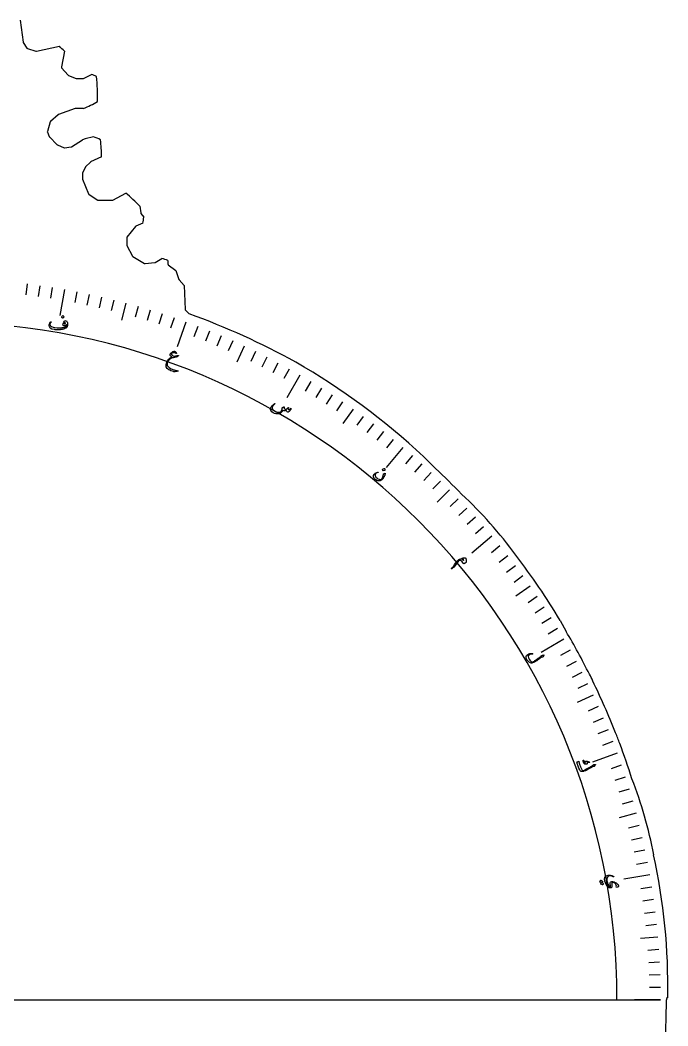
# Model space of a CAD drawing. Header units: millimetres. Extents: x -125 to 125, y -125 to 170.
# Drawn here: x 13.9 to 125.2, y -4.5 to 168.4 of the extents above; entities that cross this region are included whole.
import ezdxf

# ---------------------------------------------------------------- set-up
doc = ezdxf.new("R2010")
doc.units = ezdxf.units.MM
for name, color, linetype in [('CUT_OUTER', 1, 'Continuous'), ('ENGRAVE', 7, 'Continuous'), ('ENGRAVE_FINE', 8, 'Continuous'), ('TEXT', 5, 'Continuous')]:
    doc.layers.add(name, color=color, linetype=linetype)

msp = doc.modelspace()

# ---------------------------------------------------------------- linework, layer by layer
at = {"layer": 'CUT_OUTER'}
for points in [[(13.9, 168.44), (13.9, 168.44), (14.41, 164.67)], [(14.44, 164.61), (15.08, 163.64)], [(15.16, 163.58), (16.62, 163.09)], [(16.7, 163.09), (20.64, 163.95), (20.64, 163.95)], [(21.5, 163.08), (21.5, 163.08), (21, 160.39)], [(21.03, 160.26), (22.17, 158.96)], [(24.82, 158.43), (26.17, 159.1), (26.17, 159.1)], [(22.23, 158.92), (23.55, 158.42)], [(23.61, 158.41), (24.75, 158.41)], [(20.44, 152.17), (19.12, 151.01)], [(23.38, 153.22), (20.49, 152.2)], [(24.79, 153.23), (24.79, 153.23), (23.43, 153.23)], [(19.07, 150.94), (18.58, 149.3)], [(18.58, 149.2), (18.9, 148.42)], [(18.93, 148.37), (20.27, 147.02)], [(20.32, 146.99), (21.46, 146.5)], [(22.74, 146.68), (24.61, 147.87), (24.62, 147.87)], [(21.55, 146.49), (22.68, 146.65)], [(25.98, 144.05), (25.15, 143.22)], [(27.9, 144.93), (27.9, 144.93), (26.02, 144.08)], [(24.62, 142.13), (24.62, 141.16)], [(25.12, 143.18), (24.63, 142.2)], [(24.63, 141.1), (25.64, 138.58)], [(25.69, 138.51), (27.17, 137.52)], [(29.84, 137.51), (32.05, 138.7), (32.05, 138.71)], [(27.25, 137.5), (29.76, 137.5)], [(34.47, 136.46), (34.47, 136.46), (34.64, 135.29)], [(34.67, 135.22), (35.16, 134.56), (35.16, 134.56)], [(34.99, 133.52), (34.99, 133.52), (33.81, 133.02)], [(33.76, 132.97), (32.26, 131.14)], [(32.22, 131.05), (32.22, 129.75)], [(32.24, 129.68), (33.24, 127.85)], [(33.3, 127.79), (35.29, 126.63)], [(35.38, 126.61), (37.03, 126.77)], [(37.09, 126.79), (38.27, 127.47), (38.27, 127.47)], [(39.31, 127.12), (39.31, 127.12), (39.31, 126.51)], [(39.37, 126.39), (40.69, 125.4), (40.69, 125.39), (40.69, 125.39), (41.2, 123.87)], [(41.23, 123.82), (42.07, 122.8), (42.08, 122.8), (42.08, 122.8), (42.25, 118.71)], [(42.29, 118.61), (42.92, 117.98)], [(83.22, 93.41), (85.3, 91.37)], [(106.73, 65.23), (107.75, 63.36)], [(125.23, 0.4), (125.23, 0.4), (125, 0.25), (125, 0)]]:
    msp.add_lwpolyline(points, dxfattribs=at)
for centre, radius, start, end in [((14.56, 164.69), 0.15, 187.766, 213.6741), ((15.2, 163.73), 0.15, 213.6741, 251.5651), ((16.67, 163.24), 0.15, 251.5651, 282.273), ((12.46, 154.91), 12.19, 42.0852, 47.8329), ((21.15, 160.36), 0.15, 169.3741, 221.1676), ((22.94, 149.74), 9.9, 65.5611, 70.9495), ((22.28, 159.06), 0.15, 221.1676, 249.4496), ((23.61, 158.56), 0.15, 249.4496, 270), ((24.75, 158.56), 0.15, 270, 296.5651), ((-17.85, 154.8), 45.06, 359.5344, 5.0363), ((13.37, 179.1), 28.28, 293.8235, 299.3069), ((20.54, 152.06), 0.15, 109.4375, 131.1933), ((23.43, 153.08), 0.15, 90, 109.4375), ((19.22, 150.9), 0.15, 131.1933, 163.297), ((18.72, 149.26), 0.15, 163.297, 201.8443), ((19.04, 148.47), 0.15, 201.8443, 224.9741), ((20.38, 147.13), 0.15, 224.9741, 246.7943), ((30.74, 129.17), 19.67, 102.3912, 108.1328), ((21.73, 135.56), 13.69, 64.0379, 69.5493), ((-1.32, 144.69), 29.22, 0.4724, 6.2463), ((21.52, 146.64), 0.15, 246.7943, 278.1715), ((22.66, 146.8), 0.15, 278.1715, 302.4566), ((26.09, 143.94), 0.15, 114.4638, 135), ((24.77, 142.13), 0.15, 153.4349, 180), ((25.26, 143.11), 0.15, 135, 153.4349), ((24.77, 141.16), 0.15, 180, 201.8109), ((25.78, 138.63), 0.15, 201.8109, 236.2887), ((9.79, 112.31), 34.53, 44.3757, 49.8571), ((27.25, 137.65), 0.15, 236.2887, 270), ((29.76, 137.65), 0.15, 270, 298.297), ((34.79, 135.31), 0.15, 188.1135, 216.8865), ((24.86, 135.74), 10.37, 347.6549, 353.4657), ((33.87, 132.88), 0.15, 113.2057, 140.6983), ((32.37, 131.05), 0.15, 140.6983, 180), ((32.37, 129.75), 0.15, 180, 208.621), ((33.37, 127.92), 0.15, 208.621, 239.7371), ((35.37, 126.76), 0.15, 239.7371, 275.6983), ((37.02, 126.92), 0.15, 275.6983, 299.713), ((35.11, 116.24), 11.67, 68.9028, 74.268), ((39.46, 126.51), 0.15, 180, 233.1715), ((41.35, 123.91), 0.15, 198.4349, 219.7784), ((42.4, 118.72), 0.15, 182.3809, 225.0518), ((43.02, 118.09), 0.15, 225.0518, 248.9636), ((-2.08, -5.84), 131.73, 61.2566, 70.0021), ((2.51, 7.32), 118.01, 46.8465, 60.1375), ((1.23, 1.25), 123.24, 44.0581, 46.9908), ((39.6, 32.9), 73.76, 36.1974, 47.1172), ((2.03, 2.55), 122.03, 30.9074, 37.2811), ((0.81, 0.44), 124.08, 26.5993, 30.4718), ((104.97, 51.91), 7.93, 21.6088, 31.0614), ((0.3, 0.14), 124.67, 21.5528, 26.0173), ((105.14, 40.59), 12.33, 16.5218, 25.7022), ((1.39, 0.48), 123.53, 17.6919, 20.6735), ((48.41, 10.77), 75.74, 10.791, 21.0931), ((19.55, 2.38), 105.69, 358.9287, 12.3296), ((0, 0), 125, 180, 0)]:
    msp.add_arc(centre, radius, start, end, dxfattribs=at)
at = {"layer": 'ENGRAVE'}
for points in [[(21.53, 122.12), (20.75, 117.68)], [(32.09, 119.77), (31.32, 116.88)], [(42.41, 116.52), (40.87, 112.29)], [(52.4, 112.38), (51.14, 109.66)], [(62, 107.39), (59.75, 103.49)], [(71.12, 101.57), (69.4, 99.12)], [(79.71, 94.99), (76.81, 91.54)], [(87.68, 87.68), (85.56, 85.56)], [(94.99, 79.71), (91.54, 76.81)], [(101.57, 71.12), (99.12, 69.4)], [(107.39, 62), (103.49, 59.75)], [(112.38, 52.4), (109.66, 51.14)], [(116.52, 42.41), (112.29, 40.87)], [(119.77, 32.09), (116.88, 31.32)], [(122.12, 21.53), (117.68, 20.75)], [(123.53, 10.81), (120.54, 10.55)], [(-124, 0), (124, 0)], [(124, 0), (119.5, 0)]]:
    msp.add_lwpolyline(points, dxfattribs=at)
msp.add_arc((0, 0), 116.5, 0, 180, dxfattribs=at)
at = {"layer": 'ENGRAVE_FINE'}
for points in [[(15.11, 123.08), (14.88, 121.21)], [(17.26, 122.79), (17, 120.94)], [(19.4, 122.47), (19.1, 120.62)], [(23.66, 121.72), (23.3, 119.88)], [(25.78, 121.29), (25.39, 119.46)], [(27.89, 120.82), (27.47, 118.99)], [(30, 120.32), (29.54, 118.5)], [(34.18, 119.2), (33.66, 117.39)], [(36.25, 118.58), (35.71, 116.79)], [(38.32, 117.93), (37.74, 116.15)], [(40.37, 117.24), (39.76, 115.47)], [(44.44, 115.76), (43.77, 114.01)], [(46.45, 114.97), (45.75, 113.23)], [(48.45, 114.14), (47.72, 112.42)], [(50.44, 113.28), (49.67, 111.57)], [(54.36, 111.45), (53.54, 109.77)], [(56.29, 110.48), (55.44, 108.81)], [(58.21, 109.49), (57.33, 107.83)], [(60.12, 108.45), (59.21, 106.81)], [(63.86, 106.29), (62.9, 104.68)], [(65.71, 105.16), (64.72, 103.57)], [(67.54, 104), (66.51, 102.42)], [(69.34, 102.8), (68.29, 101.25)], [(72.89, 100.32), (71.78, 98.8)], [(74.63, 99.03), (73.5, 97.53)], [(76.34, 97.71), (75.19, 96.24)], [(78.04, 96.37), (76.86, 94.91)], [(81.35, 93.58), (80.12, 92.17)], [(82.97, 92.15), (81.72, 90.76)], [(84.57, 90.69), (83.29, 89.32)], [(86.14, 89.2), (84.84, 87.85)], [(89.2, 86.14), (87.85, 84.84)], [(90.69, 84.57), (89.32, 83.29)], [(92.15, 82.97), (90.76, 81.72)], [(93.58, 81.35), (92.17, 80.12)], [(96.37, 78.04), (94.91, 76.86)], [(97.71, 76.34), (96.24, 75.19)], [(99.03, 74.63), (97.53, 73.5)], [(100.32, 72.89), (98.8, 71.78)], [(102.8, 69.34), (101.25, 68.29)], [(104, 67.54), (102.42, 66.51)], [(105.16, 65.71), (103.57, 64.72)], [(106.29, 63.86), (104.68, 62.9)], [(108.45, 60.12), (106.81, 59.21)], [(109.49, 58.21), (107.83, 57.33)], [(110.48, 56.29), (108.81, 55.44)], [(111.45, 54.36), (109.77, 53.54)], [(113.28, 50.44), (111.57, 49.67)], [(114.14, 48.45), (112.42, 47.72)], [(114.97, 46.45), (113.23, 45.75)], [(115.76, 44.44), (114.01, 43.77)], [(117.24, 40.37), (115.47, 39.76)], [(117.93, 38.32), (116.15, 37.74)], [(118.58, 36.25), (116.79, 35.71)], [(119.2, 34.18), (117.39, 33.66)], [(120.32, 30), (118.5, 29.54)], [(120.82, 27.89), (118.99, 27.47)], [(121.29, 25.78), (119.46, 25.39)], [(121.72, 23.66), (119.88, 23.3)], [(122.47, 19.4), (120.62, 19.1)], [(122.79, 17.26), (120.94, 17)], [(123.08, 15.11), (121.21, 14.88)], [(123.32, 12.96), (121.46, 12.77)], [(123.7, 8.65), (121.83, 8.52)], [(123.83, 6.49), (121.96, 6.39)], [(123.92, 4.33), (122.05, 4.26)], [(123.98, 2.16), (122.11, 2.13)]]:
    msp.add_lwpolyline(points, dxfattribs=at)
at = {"layer": 'TEXT'}
for points in [[(21.22, 117.66), (21.23, 117.66), (21.24, 117.66), (21.24, 117.66), (21.25, 117.66), (21.32, 117.62), (21.38, 117.57), (21.43, 117.52), (21.48, 117.46), (21.49, 117.45), (21.49, 117.45), (21.49, 117.44), (21.48, 117.43), (21.26, 117.19), (21.26, 117.19), (21.25, 117.19), (21.24, 117.19), (21.23, 117.2), (21.22, 117.21), (21.2, 117.22), (21.19, 117.24), (21.16, 117.27), (21.13, 117.29), (21.09, 117.33), (21.05, 117.36), (21, 117.41), (21, 117.41), (20.99, 117.42), (20.99, 117.42), (21, 117.43)], [(21.72, 116.78), (21.8, 116.77), (21.86, 116.73), (21.92, 116.65), (21.98, 116.55), (22.02, 116.42), (22.04, 116.26), (22.04, 116.09), (22.02, 115.9), (22.01, 115.83), (21.99, 115.76), (21.97, 115.71), (21.94, 115.66), (21.86, 115.56), (21.74, 115.48), (21.6, 115.4), (21.42, 115.34), (21.33, 115.31), (21.23, 115.29), (21.13, 115.26), (21.02, 115.25), (20.92, 115.23), (20.81, 115.22), (20.69, 115.21), (20.58, 115.2), (20.46, 115.2), (20.35, 115.2), (20.24, 115.2), (20.14, 115.2), (20.03, 115.21), (19.93, 115.22), (19.84, 115.23), (19.74, 115.24), (19.35, 115.34), (19.07, 115.5), (18.92, 115.7), (18.87, 115.96), (18.88, 116.02), (18.9, 116.09), (18.92, 116.16), (18.94, 116.24), (18.98, 116.33), (19.03, 116.41), (19.09, 116.49), (19.16, 116.56), (19.16, 116.57), (19.18, 116.57), (19.19, 116.57), (19.2, 116.57), (19.21, 116.57), (19.22, 116.56), (19.22, 116.56), (19.23, 116.54), (19.23, 116.53), (19.22, 116.52), (19.22, 116.51), (19.21, 116.5), (19.08, 116.33), (19.03, 116.17), (19.04, 116.03), (19.11, 115.91), (19.31, 115.76), (19.56, 115.65), (19.88, 115.58), (20.26, 115.54), (20.43, 115.53), (20.6, 115.53), (20.77, 115.54), (20.94, 115.56), (21.12, 115.59), (21.29, 115.62), (21.47, 115.66), (21.65, 115.71), (21.75, 115.74), (21.82, 115.79), (21.88, 115.84), (21.92, 115.89), (21.91, 115.94), (21.9, 115.98), (21.88, 116.02), (21.85, 116.06), (21.85, 116.06), (21.84, 116.06), (21.83, 116.06), (21.83, 116.05), (21.76, 115.97), (21.69, 115.92), (21.62, 115.89), (21.54, 115.89), (21.41, 115.91), (21.32, 115.96), (21.27, 116.05), (21.25, 116.18), (21.27, 116.28), (21.33, 116.4), (21.42, 116.53), (21.55, 116.69), (21.59, 116.72), (21.64, 116.75), (21.68, 116.77), (21.72, 116.78)], [(21.67, 116.27), (21.69, 116.28), (21.69, 116.29), (21.69, 116.31), (21.68, 116.33), (21.62, 116.38), (21.57, 116.4), (21.52, 116.39), (21.47, 116.35), (21.46, 116.33), (21.46, 116.32), (21.46, 116.31), (21.47, 116.3), (21.51, 116.25), (21.56, 116.24), (21.61, 116.24), (21.67, 116.27)], [(40.39, 111.53), (40.45, 111.52), (40.5, 111.5), (40.56, 111.46), (40.62, 111.41), (40.65, 111.37), (40.67, 111.34), (40.69, 111.31), (40.71, 111.28), (40.73, 111.25), (40.74, 111.22), (40.75, 111.19), (40.76, 111.17), (40.76, 111.14), (40.75, 111.13), (40.73, 111.13), (40.7, 111.15), (40.5, 111.24), (40.29, 111.26), (40.08, 111.22), (39.86, 111.12), (39.85, 111.11), (39.85, 111.1), (39.85, 111.09), (39.86, 111.07), (39.95, 110.93), (40.06, 110.82), (40.2, 110.74), (40.35, 110.68), (40.38, 110.68), (40.42, 110.68), (40.47, 110.68), (40.54, 110.69), (40.65, 110.72), (40.76, 110.74), (40.85, 110.75), (40.92, 110.77), (40.98, 110.78), (41.03, 110.79), (41.07, 110.8), (41.09, 110.8), (41.12, 110.8), (41.13, 110.79), (41.12, 110.76), (41.1, 110.73), (41.02, 110.65), (40.97, 110.59), (40.92, 110.55), (40.89, 110.54), (40.81, 110.53), (40.72, 110.52), (40.62, 110.5), (40.52, 110.48), (40.42, 110.46), (40.31, 110.43), (40.19, 110.4), (40.06, 110.37), (39.8, 110.26), (39.58, 110.11), (39.39, 109.91), (39.24, 109.67), (39.19, 109.52), (39.16, 109.38), (39.17, 109.24), (39.2, 109.09), (39.32, 108.88), (39.56, 108.67), (39.89, 108.49), (40.32, 108.32), (40.39, 108.3), (40.47, 108.28), (40.55, 108.26), (40.64, 108.23), (40.73, 108.21), (40.83, 108.19), (40.93, 108.17), (41.04, 108.15), (41.06, 108.14), (41.07, 108.14), (41.08, 108.13), (41.08, 108.12), (41.05, 108.09), (40.97, 108.07), (40.82, 108.04), (40.62, 108.01), (40.51, 108), (40.4, 108), (40.32, 108), (40.25, 108.02), (40.01, 108.09), (39.8, 108.16), (39.61, 108.24), (39.45, 108.33), (39.18, 108.57), (39.02, 108.85), (38.99, 109.16), (39.07, 109.52), (39.24, 109.86), (39.44, 110.15), (39.68, 110.37), (39.95, 110.53), (39.85, 110.63), (39.77, 110.72), (39.71, 110.81), (39.68, 110.88), (39.67, 110.91), (39.67, 110.94), (39.68, 110.97), (39.69, 111), (39.73, 111.08), (39.77, 111.15), (39.82, 111.21), (39.88, 111.26), (40.01, 111.37), (40.14, 111.45), (40.26, 111.5), (40.39, 111.53)], [(60.38, 101.69), (60.4, 101.7), (60.41, 101.71), (60.42, 101.71), (60.43, 101.7), (60.45, 101.69), (60.45, 101.68), (60.46, 101.67), (60.46, 101.65), (60.45, 101.6), (60.44, 101.55), (60.41, 101.49), (60.37, 101.42), (60.3, 101.31), (60.22, 101.22), (60.13, 101.14), (60.02, 101.08), (59.99, 101.06), (59.97, 101.06), (59.94, 101.06), (59.91, 101.06), (59.83, 101.1), (59.76, 101.16), (59.69, 101.25), (59.63, 101.35), (59.48, 101.29), (59.35, 101.27), (59.22, 101.3), (59.1, 101.37), (59.05, 101.31), (59.01, 101.25), (58.97, 101.19), (58.92, 101.14), (58.88, 101.09), (58.84, 101.04), (58.79, 101), (58.75, 100.96), (58.65, 100.89), (58.55, 100.83), (58.44, 100.79), (58.33, 100.76), (58.07, 100.75), (57.83, 100.77), (57.6, 100.84), (57.38, 100.95), (57.16, 101.11), (57.02, 101.31), (56.96, 101.53), (56.98, 101.77), (57.01, 101.85), (57.05, 101.93), (57.11, 102.02), (57.19, 102.12), (57.29, 102.22), (57.4, 102.32), (57.52, 102.41), (57.66, 102.51), (57.67, 102.51), (57.68, 102.52), (57.69, 102.52), (57.7, 102.51), (57.71, 102.51), (57.72, 102.5), (57.72, 102.49), (57.72, 102.48), (57.72, 102.47), (57.72, 102.46), (57.71, 102.46), (57.7, 102.45), (57.52, 102.32), (57.38, 102.21), (57.3, 102.11), (57.26, 102.02), (57.23, 101.8), (57.28, 101.59), (57.41, 101.42), (57.6, 101.26), (57.92, 101.11), (58.21, 101.04), (58.5, 101.05), (58.77, 101.15), (58.84, 101.28), (58.9, 101.42), (58.94, 101.59), (58.97, 101.77), (58.97, 101.79), (58.97, 101.8), (58.98, 101.82), (58.99, 101.82), (59.02, 101.85), (59.06, 101.87), (59.09, 101.9), (59.12, 101.92), (59.15, 101.93), (59.18, 101.95), (59.2, 101.96), (59.22, 101.97), (59.23, 101.98), (59.24, 101.98), (59.25, 101.97), (59.25, 101.96), (59.25, 101.95), (59.26, 101.94), (59.26, 101.93), (59.26, 101.91), (59.26, 101.89), (59.26, 101.87), (59.26, 101.85), (59.26, 101.82), (59.27, 101.76), (59.27, 101.72), (59.28, 101.7), (59.28, 101.68), (59.36, 101.63), (59.45, 101.59), (59.55, 101.58), (59.67, 101.59), (59.72, 101.61), (59.78, 101.65), (59.86, 101.72), (59.95, 101.81), (59.96, 101.82), (59.97, 101.82), (59.98, 101.82), (60, 101.82), (60.01, 101.82), (60.02, 101.82), (60.02, 101.81), (60.03, 101.8), (60.03, 101.78), (60.01, 101.74), (59.98, 101.68), (59.93, 101.62), (59.97, 101.54), (60.02, 101.48), (60.08, 101.42), (60.16, 101.38), (60.17, 101.4), (60.18, 101.42), (60.19, 101.44), (60.18, 101.45), (60.18, 101.47), (60.18, 101.48), (60.19, 101.49), (60.19, 101.5)], [(76.67, 90.51), (76.66, 90.44), (76.64, 90.37), (76.62, 90.31), (76.59, 90.23), (76.57, 90.16), (76.54, 90.09), (76.5, 90.01), (76.46, 89.93), (76.42, 89.86), (76.38, 89.79), (76.33, 89.72), (76.29, 89.65), (76.23, 89.59), (76.18, 89.53), (76.12, 89.48), (76.06, 89.42), (76, 89.37), (75.93, 89.33), (75.86, 89.29), (75.79, 89.26), (75.6, 89.23), (75.4, 89.25), (75.2, 89.32), (74.98, 89.45), (74.85, 89.55), (74.74, 89.67), (74.68, 89.79), (74.64, 89.92), (74.64, 90.06), (74.67, 90.18), (74.74, 90.31), (74.83, 90.43), (74.95, 90.54), (75.08, 90.63), (75.23, 90.7), (75.39, 90.76), (75.41, 90.76), (75.43, 90.76), (75.44, 90.75), (75.44, 90.74), (75.45, 90.72), (75.44, 90.71), (75.42, 90.7), (75.4, 90.69), (75.21, 90.6), (75.07, 90.51), (74.98, 90.4), (74.94, 90.27), (74.94, 90.14), (74.98, 90), (75.07, 89.87), (75.21, 89.74), (75.4, 89.61), (75.59, 89.53), (75.79, 89.49), (75.99, 89.49), (76, 89.49), (76.01, 89.5), (76.01, 89.5), (76.02, 89.51), (76.08, 89.58), (76.13, 89.68), (76.18, 89.79), (76.23, 89.92), (76.26, 89.99), (76.28, 90.06), (76.3, 90.12), (76.31, 90.18), (76.33, 90.23), (76.34, 90.28), (76.35, 90.32), (76.35, 90.36), (76.35, 90.38), (76.36, 90.4), (76.37, 90.41), (76.38, 90.42), (76.64, 90.55), (76.66, 90.56), (76.67, 90.55), (76.67, 90.54), (76.67, 90.51)], [(76.5, 91.36), (76.51, 91.36), (76.52, 91.36), (76.52, 91.36), (76.53, 91.35), (76.57, 91.28), (76.6, 91.21), (76.62, 91.14), (76.63, 91.06), (76.63, 91.06), (76.63, 91.05), (76.62, 91.04), (76.62, 91.04), (76.31, 90.94), (76.3, 90.94), (76.29, 90.94), (76.29, 90.95), (76.28, 90.97), (76.28, 90.98), (76.27, 91), (76.27, 91.02), (76.26, 91.05), (76.24, 91.09), (76.23, 91.14), (76.21, 91.19), (76.19, 91.25), (76.19, 91.26), (76.19, 91.27), (76.19, 91.27), (76.2, 91.27)], [(89.65, 75.81), (89.71, 75.84), (89.76, 75.86), (89.81, 75.89), (89.86, 75.92), (89.92, 75.94), (89.97, 75.96), (90.03, 75.98), (90.08, 76), (90.19, 76.02), (90.28, 76.02), (90.36, 76.01), (90.42, 75.99), (90.5, 75.93), (90.54, 75.84), (90.57, 75.73), (90.58, 75.58), (90.58, 75.54), (90.58, 75.5), (90.58, 75.45), (90.57, 75.41), (90.57, 75.37), (90.56, 75.33), (90.55, 75.28), (90.54, 75.24), (90.54, 75.22), (90.53, 75.2), (90.52, 75.18), (90.5, 75.17), (90.44, 75.13), (90.38, 75.1), (90.33, 75.07), (90.29, 75.04), (90.25, 75.02), (90.22, 75.01), (90.2, 75), (90.18, 74.99), (90.16, 74.99), (90.15, 74.99), (90.13, 75.01), (90.12, 75.02), (89.97, 75.26), (89.8, 75.43), (89.6, 75.54), (89.38, 75.57), (89.36, 75.57), (89.34, 75.56), (89.32, 75.55), (89.31, 75.54), (89.16, 75.33), (89.01, 75.12), (88.84, 74.91), (88.67, 74.69), (88.43, 74.4), (88.24, 74.21), (88.11, 74.12), (88.03, 74.11), (88.02, 74.13), (88.03, 74.15), (88.04, 74.18), (88.07, 74.22), (88.13, 74.28), (88.2, 74.35), (88.26, 74.42), (88.33, 74.5), (88.39, 74.58), (88.46, 74.67), (88.52, 74.76), (88.59, 74.85), (88.82, 75.17), (89.01, 75.41), (89.16, 75.57), (89.27, 75.67), (89.33, 75.7), (89.38, 75.73), (89.43, 75.75), (89.48, 75.77), (89.53, 75.79), (89.58, 75.8), (89.62, 75.8), (89.65, 75.81)], [(89.88, 75.75), (89.91, 75.73), (89.94, 75.71), (89.98, 75.69), (90.01, 75.67), (90.04, 75.64), (90.08, 75.62), (90.11, 75.59), (90.14, 75.56), (90.14, 75.64), (90.13, 75.7), (90.11, 75.74), (90.08, 75.77), (90.04, 75.79), (89.99, 75.79), (89.94, 75.78), (89.88, 75.75)], [(103.92, 59.31), (103.93, 59.31), (103.94, 59.3), (103.95, 59.3), (103.96, 59.29), (103.96, 59.28), (103.96, 59.27), (103.96, 59.25), (103.95, 59.24), (103.89, 59.17), (103.85, 59.1), (103.81, 59.04), (103.79, 58.98), (103.78, 58.96), (103.77, 58.95), (103.74, 58.94), (103.71, 58.94), (103.7, 58.94), (103.68, 58.94), (103.67, 58.94), (103.66, 58.94), (103.64, 58.94), (103.63, 58.95), (103.62, 58.95), (103.61, 58.95), (103.6, 58.95), (103.58, 58.95), (103.56, 58.94), (103.54, 58.93), (103.49, 58.9), (103.43, 58.86), (103.37, 58.81), (103.3, 58.77), (103.23, 58.72), (103.16, 58.66), (103.08, 58.61), (103, 58.54), (102.92, 58.48), (102.84, 58.42), (102.77, 58.37), (102.7, 58.32), (102.63, 58.28), (102.57, 58.23), (102.52, 58.2), (102.47, 58.16), (102.31, 58.07), (102.16, 58), (102, 57.95), (101.84, 57.92), (101.74, 57.92), (101.63, 57.95), (101.51, 58.01), (101.38, 58.09), (101.26, 58.19), (101.15, 58.29), (101.07, 58.4), (101, 58.5), (100.88, 58.78), (100.87, 59.03), (100.97, 59.24), (101.17, 59.41), (101.35, 59.5), (101.54, 59.55), (101.75, 59.57), (101.97, 59.55), (101.98, 59.55), (101.99, 59.55), (102, 59.54), (102, 59.53), (102.01, 59.52), (102.01, 59.51), (102, 59.5), (102, 59.49), (101.99, 59.48), (101.98, 59.48), (101.96, 59.47), (101.95, 59.47), (101.77, 59.46), (101.62, 59.44), (101.51, 59.41), (101.43, 59.37), (101.29, 59.22), (101.24, 59.04), (101.27, 58.83), (101.39, 58.59), (101.54, 58.39), (101.69, 58.24), (101.86, 58.14), (102.04, 58.09), (102.1, 58.12), (102.16, 58.16), (102.23, 58.21), (102.31, 58.27), (102.39, 58.33), (102.49, 58.4), (102.59, 58.48), (102.7, 58.56), (102.82, 58.65), (102.94, 58.73), (103.05, 58.82), (103.16, 58.9), (103.27, 58.98), (103.38, 59.05), (103.49, 59.13), (103.59, 59.2), (103.69, 59.27), (103.71, 59.28), (103.72, 59.29), (103.73, 59.29), (103.74, 59.29)], [(112.77, 40.4), (112.74, 40.37), (112.71, 40.34), (112.69, 40.3), (112.66, 40.27), (112.64, 40.24), (112.63, 40.2), (112.61, 40.17), (112.6, 40.13), (112.59, 40.12), (112.57, 40.11), (112.55, 40.11), (112.53, 40.11), (112.41, 40.13), (112.39, 40.14), (112.38, 40.14), (112.37, 40.14), (112.37, 40.14), (112.11, 39.98), (111.88, 39.84), (111.67, 39.72), (111.48, 39.62), (111.32, 39.53), (111.19, 39.46), (111.07, 39.4), (110.99, 39.37), (110.82, 39.31), (110.77, 39.29), (110.71, 39.28), (110.65, 39.27), (110.6, 39.26), (110.54, 39.26), (110.48, 39.25), (110.42, 39.25), (110.35, 39.26), (110.24, 39.33), (110.1, 39.54), (109.95, 39.87), (109.77, 40.34), (109.72, 40.49), (109.68, 40.63), (109.65, 40.76), (109.62, 40.88), (109.62, 40.89), (109.62, 40.9), (109.63, 40.91), (109.64, 40.91), (109.69, 40.94), (109.74, 40.96), (109.78, 40.98), (109.82, 40.99), (109.85, 41), (109.88, 41.01), (109.91, 41.02), (109.93, 41.03), (109.94, 41.03), (109.95, 41.03), (109.96, 41.02), (109.96, 41.01), (109.96, 40.92), (109.98, 40.82), (110.02, 40.69), (110.07, 40.54), (110.23, 40.09), (110.38, 39.75), (110.51, 39.52), (110.63, 39.39), (110.73, 39.42), (110.91, 39.51), (111.17, 39.65), (111.51, 39.84), (111.84, 40.04), (112.1, 40.19), (112.27, 40.29), (112.36, 40.35), (112.38, 40.36), (112.4, 40.38), (112.42, 40.39), (112.44, 40.41), (112.46, 40.42), (112.48, 40.43), (112.49, 40.44), (112.5, 40.45), (112.53, 40.46), (112.56, 40.47), (112.58, 40.48), (112.61, 40.48), (112.76, 40.46), (112.77, 40.46), (112.78, 40.45), (112.79, 40.45), (112.79, 40.44), (112.79, 40.43), (112.78, 40.42), (112.78, 40.41), (112.77, 40.4)], [(111.81, 40.84), (111.81, 40.83), (111.81, 40.83), (111.81, 40.82), (111.8, 40.82), (111.8, 40.81), (111.79, 40.81), (111.78, 40.81), (111.78, 40.81), (111.57, 40.81), (111.55, 40.82), (111.53, 40.82), (111.52, 40.83), (111.51, 40.83), (111.48, 40.87), (111.45, 40.9), (111.42, 40.93), (111.39, 40.94), (111.37, 40.94), (111.36, 40.93), (111.36, 40.91), (111.35, 40.87), (111.35, 40.85), (111.35, 40.83), (111.35, 40.81), (111.36, 40.78), (111.36, 40.76), (111.36, 40.74), (111.37, 40.71), (111.37, 40.68), (111.37, 40.58), (111.31, 40.53), (111.18, 40.52), (111, 40.55), (110.94, 40.58), (110.89, 40.6), (110.86, 40.63), (110.83, 40.65), (110.81, 40.69), (110.78, 40.74), (110.76, 40.81), (110.74, 40.89), (110.73, 40.94), (110.72, 40.98), (110.71, 41.02), (110.7, 41.05), (110.7, 41.09), (110.7, 41.12), (110.69, 41.16), (110.69, 41.19), (110.7, 41.21), (110.7, 41.22), (110.71, 41.23), (110.72, 41.24), (110.74, 41.24), (110.75, 41.24), (110.76, 41.23), (110.77, 41.22), (110.79, 41.17), (110.81, 41.12), (110.84, 41.06), (110.86, 40.99), (110.91, 40.87), (110.96, 40.77), (110.99, 40.71), (111.02, 40.67), (111.03, 40.67), (111.04, 40.67), (111.04, 40.67), (111.05, 40.67), (111.05, 40.68), (111.06, 40.69), (111.06, 40.69), (111.06, 40.71), (111.04, 40.81), (111.04, 40.86), (111.04, 40.9), (111.05, 40.94), (111.06, 40.97), (111.08, 41), (111.11, 41.02), (111.13, 41.04), (111.16, 41.04), (111.38, 41.05), (111.56, 41.02), (111.7, 40.95), (111.81, 40.84)], [(116.38, 19.45), (116.4, 19.58), (116.38, 19.71), (116.32, 19.84), (116.22, 19.99), (116.13, 20.07), (116.04, 20.14), (115.93, 20.19), (115.81, 20.22), (115.79, 20.22), (115.77, 20.22), (115.74, 20.21), (115.72, 20.2), (115.65, 20.13), (115.61, 20.02), (115.6, 19.88), (115.61, 19.71), (115.62, 19.54), (115.6, 19.41), (115.57, 19.32), (115.51, 19.28), (115.38, 19.26), (115.26, 19.26), (115.15, 19.3), (115.05, 19.37), (114.82, 19.6), (114.64, 19.86), (114.5, 20.14), (114.41, 20.45), (114.37, 20.8), (114.43, 21.07), (114.58, 21.28), (114.83, 21.41), (114.97, 21.44), (115.14, 21.45), (115.31, 21.44), (115.51, 21.4), (115.57, 21.38), (115.62, 21.37), (115.67, 21.35), (115.72, 21.33), (115.77, 21.31), (115.82, 21.29), (115.87, 21.26), (115.91, 21.24), (115.93, 21.23), (115.94, 21.21), (115.94, 21.2), (115.93, 21.18), (115.92, 21.17), (115.9, 21.17), (115.88, 21.17), (115.87, 21.18), (115.6, 21.28), (115.37, 21.33), (115.18, 21.32), (115.02, 21.26), (114.86, 21.12), (114.76, 20.94), (114.73, 20.73), (114.75, 20.48), (114.84, 20.16), (114.95, 19.88), (115.1, 19.64), (115.29, 19.44), (115.3, 19.43), (115.32, 19.43), (115.33, 19.43), (115.34, 19.45), (115.36, 19.5), (115.36, 19.59), (115.36, 19.71), (115.34, 19.86), (115.34, 20.02), (115.35, 20.15), (115.39, 20.24), (115.45, 20.29), (115.53, 20.33), (115.62, 20.35), (115.71, 20.36), (115.81, 20.35), (116.01, 20.3), (116.2, 20.22), (116.38, 20.11), (116.55, 19.96), (116.59, 19.92), (116.63, 19.88), (116.66, 19.84), (116.69, 19.8), (116.71, 19.76), (116.73, 19.73), (116.74, 19.69), (116.75, 19.66), (116.76, 19.52), (116.72, 19.42), (116.61, 19.37), (116.46, 19.37), (116.41, 19.38), (116.39, 19.4), (116.37, 19.42), (116.38, 19.45)], [(114.15, 20.09), (114.15, 20.09), (114.16, 20.09), (114.16, 20.08), (114.16, 20.07), (114.15, 20.03), (114.14, 19.99), (114.13, 19.96), (114.12, 19.92), (114.11, 19.89), (114.09, 19.86), (114.07, 19.82), (114.06, 19.79), (114.05, 19.79), (114.04, 19.78), (114.03, 19.78), (114.02, 19.78), (113.72, 19.9), (113.72, 19.91), (113.72, 19.91), (113.72, 19.92), (113.72, 19.94), (113.73, 19.95), (113.74, 19.96), (113.74, 19.98), (113.75, 20), (113.77, 20.03), (113.78, 20.07), (113.8, 20.11), (113.81, 20.16), (113.58, 20.25), (113.57, 20.26), (113.57, 20.27), (113.57, 20.28), (113.58, 20.29), (113.58, 20.3), (113.59, 20.32), (113.6, 20.34), (113.61, 20.37), (113.63, 20.41), (113.65, 20.45), (113.67, 20.51), (113.69, 20.56), (113.69, 20.57), (113.7, 20.57), (113.7, 20.57), (113.71, 20.57), (114, 20.45), (114.01, 20.44), (114.01, 20.44), (114.01, 20.43), (114.01, 20.42), (114.01, 20.39), (114, 20.36), (114, 20.33), (113.99, 20.3), (113.98, 20.27), (113.96, 20.24), (113.95, 20.21), (113.93, 20.19)]]:
    msp.add_lwpolyline(points, close=True, dxfattribs=at)

doc.saveas('drawing.dxf')
